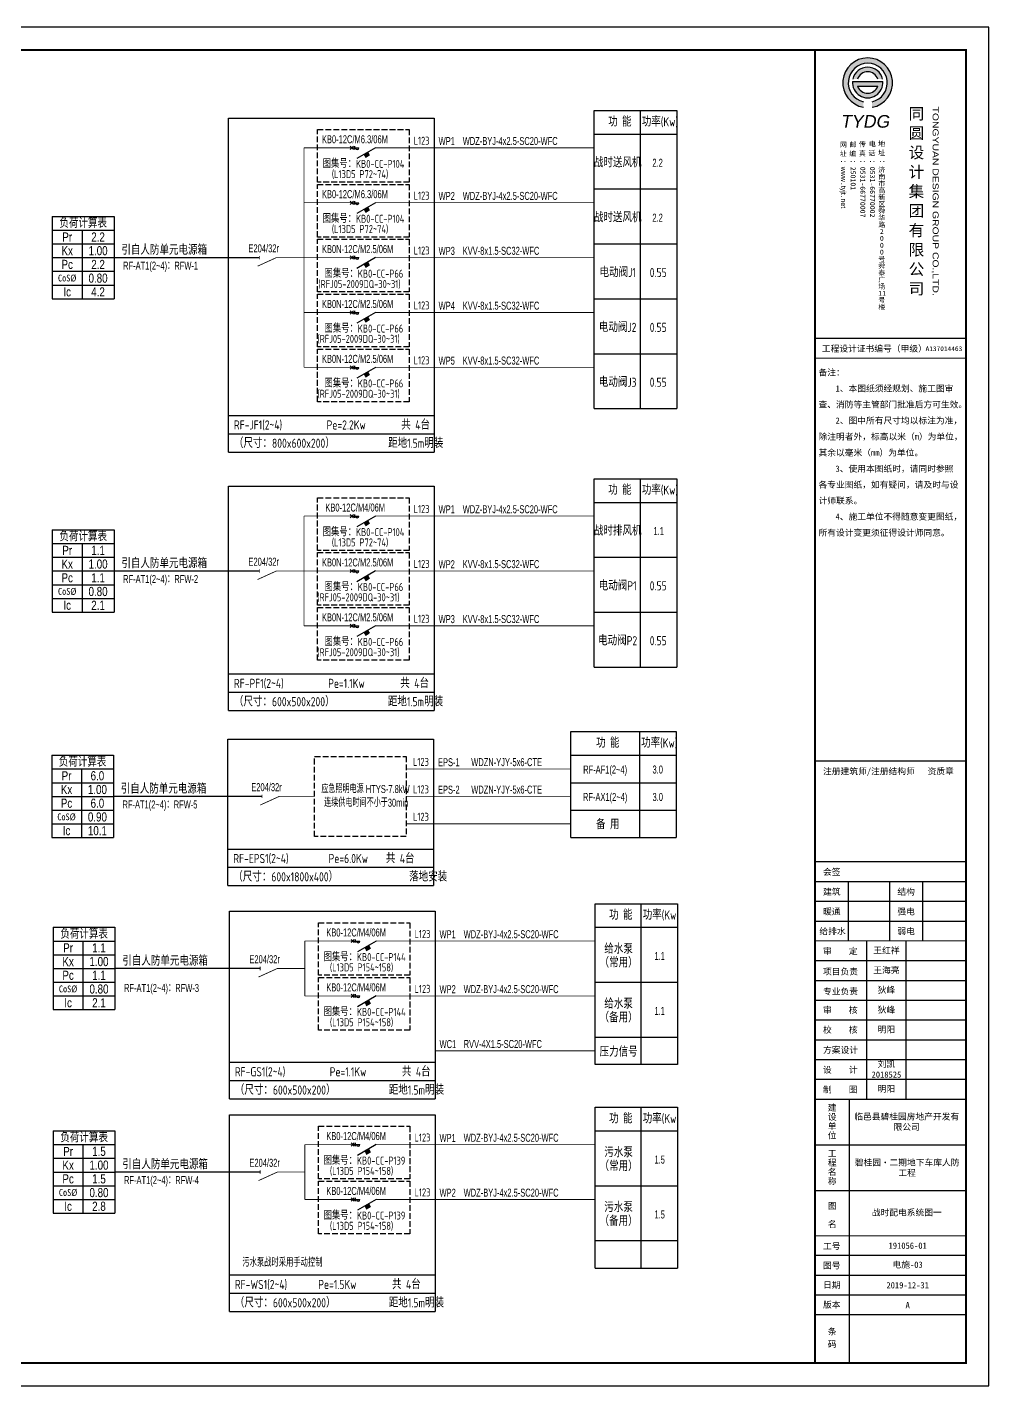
# Model space of a CAD drawing. Extents: x 1680526 to 2359975, y 920307 to 3738831.
# Drawn here: x 1920531 to 1962581, y 989707 to 1049107 of the extents above; entities that cross this region are included whole.
import ezdxf
from ezdxf.enums import TextEntityAlignment as Align

# ---------------------------------------------------------------- set-up
doc = ezdxf.new("R2010")
doc.units = 0
doc.header["$LTSCALE"] = 1000
doc.linetypes.add('CONTINOUS', pattern=[0])
doc.linetypes.add('DASH', pattern=[0.35, 0.25, -0.1])
for name, color, linetype in [('A', 3, 'Continuous'), ('BORDER', 7, 'Continuous'), ('ECA_TK', 7, 'Continuous'), ('ELEMENT', 3, 'Continuous'), ('SIG_TEXT', 53, 'Continuous'), ('tk', 7, 'Continuous'), ('WIRE-系统', 4, 'Continuous'), ('电气', 3, 'Continuous'), ('系统字体', 3, 'Continuous')]:
    doc.layers.add(name, color=color, linetype=linetype)
doc.styles.add('BZHZ', font='bzxw.shx', dxfattribs={"width": 0.8, "bigfont": 'bzhz.shx'})
doc.styles.add('CCDI_T0G_01', font='arial.ttf')
doc.styles.add('HZ', font='')
doc.styles.get("Standard").update_dxf_attribs({"font": 'GBENOR', "bigfont": 'GBCBIG'})
doc.styles.add('SUNTXT', font='', dxfattribs={"height": 273})
doc.styles.add('tyad', font='swissk.ttf', dxfattribs={"height": 2.5})
doc.styles.add('TYDG_02', font='TSSDENG', dxfattribs={"width": 0.8, "bigfont": 'TSSDCHN'})
doc.styles.add('宋体', font='bzxw.shx', dxfattribs={"width": 0.8, "bigfont": 'bzhz.shx'})
doc.styles.add('探索者', font='TSSDENG.shx', dxfattribs={"width": 0.8, "height": 350, "bigfont": 'TSSDCHN.shx'})
doc.styles.add('黑体', font='simhei.ttf', dxfattribs={"height": 10})
doc.styles.get('HZ').set_extended_font_data('SimSun')
doc.styles.get('SUNTXT').set_extended_font_data('SimSun')

# ---------------------------------------------------------------- blocks, each defined once
blk = doc.blocks.new('10B_A1E图框')
h = blk.add_hatch(color=256)
h.paths.add_polyline_path([(786.16, 558.97), (786.16, 561.39, -8.823966), (789.97, 561.39), (789.97, 558.98, 11.333343)])
h.paths.add_polyline_path([(781.52, 571.34), (783.6, 571.34, -0.711417), (792.46, 571.34), (794.54, 571.34, 0.79114)], flags=17)
h.paths.add_polyline_path([(781.36, 570.26, 1.071858), (794.7, 570.26)], flags=17)
h.paths.add_polyline_path([(792.44, 568.2, -0.701619), (783.62, 568.2)], flags=16)
for p, q in [((765, 184), (765, 584)), ((765, 184), (765, 584)), ((765, 184), (765, 584)), ((781.36, 570.26), (794.7, 570.26)), ((783.62, 568.2), (792.44, 568.2))]:
    blk.add_line(p, q)
at = {"const_width": 0.5}
blk.add_lwpolyline([(831, 457.96), (765, 457.96)], dxfattribs=at)
blk.add_lwpolyline([(831, 457.96), (765, 457.96)], dxfattribs=at)
for centre, radius, start, end in [((788.05, 569.69), 10.88, 280.13244, 259.96265), ((788.05, 569.69), 8.52, 282.99261, 257.13015), ((788.03, 569.8), 6.69, 13.30217, 166.69783), ((788.03, 569.8), 6.69, 176.02725, 3.97275), ((788.03, 569.8), 4.69, 19.14259, 160.85741), ((788.03, 569.8), 4.69, 199.89154, 340.10846)]:
    blk.add_arc(centre, radius, start, end)
at = {"layer": 'ECA_TK'}
for p, q in [((765, 220.51), (831, 220.51)), ((779.58, 194.56), (779.58, 220.51)), ((797.5, 220.51), (797.5, 194.56)), ((812.08, 194.56), (812.08, 220.51)), ((765, 211.86), (831, 211.86)), ((765, 203.21), (831, 203.21)), ((787.68, 125.36), (787.68, 194.56)), ((804.77, 194.56), (804.77, 125.36)), ((765, 185.91), (831, 185.91)), ((765, 177.26), (831, 177.26)), ((765, 168.61), (831, 168.61)), ((765, 159.96), (831, 159.96)), ((765, 151.31), (831, 151.31)), ((765, 142.66), (831, 142.66)), ((765, 134.01), (831, 134.01)), ((765, 125.36), (831, 125.36)), ((780.03, 10), (780.03, 125.36)), ((765, 105.36), (831, 105.36)), ((765, 85.36), (831, 85.36)), ((831, 56.92), (765, 56.92)), ((831, 48.27), (765, 48.27)), ((831, 39.62), (765, 39.62)), ((831, 30.97), (765, 30.97))]:
    blk.add_line(p, q, dxfattribs=at)
blk.add_lwpolyline([(0, 0), (841, 0), (841, 594), (0, 594)], close=True, dxfattribs=at)
at = {"layer": 'ECA_TK', "const_width": 0.8}
blk.add_lwpolyline([(831, 10), (831, 584), (18, 584), (18, 10)], close=True, dxfattribs=at)
at = {"layer": 'ECA_TK'}
for points, const_width in [([(765, 10), (765, 584)], 0.8), ([(765, 457.96), (831, 457.96)], 0.5), ([(765, 449.25), (831, 449.25)], 0.5), ([(765, 273.16), (831, 273.16)], 0.5), ([(765, 229.16), (831, 229.16)], 0.5), ([(765, 194.56), (831, 194.56)], 0.5), ([(831, 65.57), (765, 65.57)], 0.5)]:
    blk.add_lwpolyline(points, dxfattribs=dict(at, const_width=const_width))
for s, height, style, p in [('同', 5, '黑体', (805.94, 553.7)), ('圆', 5, '黑体', (805.94, 545.2)), ('网', 2.18, 'SUNTXT', (775.88, 541.55)), ('邮', 2.18, 'SUNTXT', (780.08, 541.58)), ('传', 2.18, 'SUNTXT', (784.17, 541.71)), ('电', 2.18, 'SUNTXT', (788.57, 541.81)), ('地', 2.18, 'SUNTXT', (792.61, 541.93)), ('设', 5, '黑体', (805.94, 536.7)), ('址', 2.18, 'SUNTXT', (775.74, 537.6)), ('编', 2.18, 'SUNTXT', (779.97, 537.57)), ('真', 2.18, 'SUNTXT', (784.17, 537.71)), ('话', 2.18, 'SUNTXT', (788.39, 537.86)), ('址', 2.18, 'SUNTXT', (792.62, 537.99)), ('济', 2.18, 'SUNTXT', (792.67, 530.58)), ('南', 2.18, 'SUNTXT', (792.67, 527.58)), ('计', 5, '黑体', (805.94, 528.2)), ('市', 2.18, 'SUNTXT', (792.67, 524.58)), ('高', 2.18, 'SUNTXT', (792.67, 521.58)), ('集', 5, '黑体', (805.94, 519.7)), ('新', 2.18, 'SUNTXT', (792.67, 518.58)), ('区', 2.18, 'SUNTXT', (792.67, 515.58)), ('舜', 2.18, 'SUNTXT', (792.67, 512.58)), ('华', 2.18, 'SUNTXT', (792.67, 509.58)), ('团', 5, '黑体', (805.94, 511.2)), ('路', 2.18, 'SUNTXT', (792.67, 506.58)), ('2', 2.18, 'SUNTXT', (793.36, 503.58)), ('有', 5, '黑体', (805.94, 502.7)), ('0', 2.18, 'SUNTXT', (793.36, 500.58)), ('0', 2.18, 'SUNTXT', (793.36, 497.58)), ('限', 5, '黑体', (805.94, 494.2)), ('号', 2.18, 'SUNTXT', (792.67, 491.58)), ('0', 2.18, 'SUNTXT', (793.36, 494.58)), ('泰', 2.18, 'SUNTXT', (792.67, 485.58)), ('舜', 2.18, 'SUNTXT', (792.67, 488.58)), ('公', 5, '黑体', (805.94, 485.7)), ('场', 2.18, 'SUNTXT', (792.67, 479.58)), ('广', 2.18, 'SUNTXT', (792.67, 482.58)), ('司', 5, '黑体', (805.94, 477.2)), ('号', 2.18, 'SUNTXT', (792.67, 473.58)), ('11', 2.18, 'SUNTXT', (792.67, 476.58)), ('楼', 2.18, 'SUNTXT', (792.69, 470.58))]:
    blk.add_text(s, height=height, dxfattribs=dict(style=style)).set_placement(p)
at = {"style": 'CCDI_T0G_01', "width": 1.25}
blk.add_text('TONGYUAN DESIGN GROUP CO.,LTD.', height=2.6, rotation=270, dxfattribs=at).set_placement((816.42, 559.28))
at = {"style": 'tyad', "oblique": 10}
blk.add_text('TYDG', height=5.5, dxfattribs=at).set_placement((776.12, 550.06))
at = {"char_height": 2.18, "width": 39.1789, "attachment_point": 1, "rotation": 270, "style": 'SUNTXT'}
for s, insert in [('：{\\fArial|b0|i0|c134|p32;www}.{\\fArial|b0|i0|c134|p32;tyjt}.{\\fArial|b0|i0|c134|p32;net\\fArial|b0|i0|c0|p32;}', (778.56, 536.02)), ('：250101', (782.78, 536.02)), ('：0531-66770007', (787, 536.02)), ('：0531-66770002', (791.22, 536.02)), ('：', (795.56, 536.02))]:
    blk.add_mtext(s, dxfattribs=dict(at, insert=insert))
at = {"layer": 'ECA_TK', "linetype": 'Continuous', "style": 'SUNTXT'}
for s, height, p in [('工程设计证书编号（甲级）', 2.7342, (767.97, 452.09)), ('A137014463', 2.051, (813.34, 452.39)), ('注册建筑师/注册结构师   资质章', 2.7342, (768.5, 267.3)), ('会签', 2.734, (768.5, 223.3)), ('建筑', 2.734, (768.5, 214.65)), ('结构', 2.734, (801, 214.65)), ('暖通', 2.734, (768.5, 206)), ('强电', 2.734, (801, 206)), ('给排水', 2.734, (766.9, 197.35)), ('弱电', 2.734, (801, 197.35)), ('审    定', 2.734, (768.5, 188.7)), ('项目负责', 2.734, (768.5, 179.74)), ('专业负责', 2.734, (768.5, 171.09)), ('审    核', 2.734, (768.5, 162.93)), ('校    核', 2.734, (768.5, 154.28)), ('方案设计', 2.734, (768.5, 145.45)), ('设    计', 2.734, (768.5, 136.8)), ('制    图', 2.734, (768.5, 128.15)), ('建', 2.73, (770.59, 120.26)), ('设', 2.73, (770.59, 116.2)), ('单', 2.73, (770.59, 112.14)), ('位', 2.73, (770.59, 108.08)), ('工', 2.73, (770.59, 100.26)), ('程', 2.73, (770.59, 96.2)), ('名', 2.73, (770.59, 92.14)), ('称', 2.73, (770.59, 88.08)), ('图', 2.73, (770.59, 77.33)), ('名', 2.73, (770.59, 69.33)), ('工号', 2.734, (768.5, 59.71)), ('图号', 2.734, (768.5, 51.23)), ('日期', 2.734, (768.5, 42.72)), ('版本', 2.734, (768.5, 34.07)), ('条', 2.73, (770.59, 22.4)), ('码', 2.73, (770.59, 16.85))]:
    blk.add_text(s, height=height, dxfattribs=at).set_placement(p)
at = {"layer": 'ECA_TK', "style": 'SUNTXT'}
for s, p in [('备注：', (766.54, 441.68)), ('    1、本图纸须经规划、施工图审', (766.54, 434.68)), ('查、消防等主管部门批准后方可生效。', (766.54, 427.66)), ('    2、图中所有尺寸均以标注为准，', (766.54, 420.65)), ('除注明者外，标高以米（m）为单位，', (766.54, 413.62)), ('其余以毫米（mm）为单位。', (766.54, 406.61)), ('    3、使用本图纸时，请同时参照', (766.54, 399.6)), ('各专业图纸，如有疑问，请及时与设', (766.54, 392.61)), ('计师联系。', (766.54, 385.63)), ('    4、施工单位不得随意变更图纸，', (766.54, 378.63)), ('所有设计变更须征得设计师同意。', (766.54, 371.62))]:
    blk.add_text(s, height=2.73, dxfattribs=at).set_placement(p)
blk = doc.blocks.new('*T52')
at = {"layer": '电气', "color": 0, "linetype": 'ByBlock', "lineweight": -2}
for p, q in [((0, 0), (2700, 0)), ((0, 0), (0, -3600)), ((2700, 0), (2700, -3600)), ((0, -600), (2700, -600)), ((1300, -600), (1300, -3600)), ((0, -1200), (2700, -1200)), ((0, -1800), (2700, -1800)), ((0, -2400), (2700, -2400)), ((0, -3000), (2700, -3000)), ((0, -3600), (2700, -3600))]:
    blk.add_line(p, q, dxfattribs=at)
at = {"layer": '电气', "color": 0, "attachment_point": 5}
for s, insert, char_height, width, style in [('{\\Fbzxw,bzhz|c134;\\W0.8;负荷计算表}', (1350, -300), 400, 2688, 'BZHZ'), ('{\\Fbzxw,bzhz|c134;Pr}', (650, -900), 400, 1288, 'BZHZ'), ('2.2', (2000, -900), 400, 1388, 'BZHZ'), ('Kx', (650, -1500), 400, 1288, 'BZHZ'), ('1.00', (2000, -1500), 400, 1388, 'BZHZ'), ('Pc', (650, -2100), 400, 1288, 'BZHZ'), ('2.2', (2000, -2100), 400, 1388, 'BZHZ'), ('{\\W0.8;CoS%%C}', (650, -2700), 300, 1288, 'HZ'), ('0.80', (2000, -2700), 400, 1388, 'BZHZ'), ('{\\Fbzxw,bzhz|c134;Ic}', (650, -3300), 400, 1288, 'BZHZ'), ('4.2', (2000, -3300), 400, 1388, 'BZHZ')]:
    blk.add_mtext(s, dxfattribs=dict(at, insert=insert, char_height=char_height, width=width, style=style))
blk = doc.blocks.new('3636')
at = {"layer": 'A'}
for p, q in [((-391261, 1267709), (-391119, 1267851)), ((-391119, 1267709), (-391261, 1267851)), ((-391190, 1267780), (-390876, 1267780)), ((-391075, 1267851), (-391075, 1267709)), ((-390156, 1267780), (-390972, 1267309)), ((-390422, 1267454), (-390595, 1267354)), ((-390497, 1267584), (-390422, 1267454))]:
    blk.add_line(p, q, dxfattribs=at)
at = {"layer": 'A', "const_width": 28.8}
for points in [[(-391430, 1267780), (-390876, 1267780)], [(-390156, 1267780), (-389916, 1267780)]]:
    blk.add_lwpolyline(points, dxfattribs=at)
at = {"layer": 'A'}
blk.add_arc((-390951, 1267780), 75, 180, 0, dxfattribs=at)
blk.add_solid([(-390422, 1267454), (-390595, 1267354), (-390497, 1267584), (-390670, 1267483)], dxfattribs=at)
blk = doc.blocks.new('*T53')
at = {"layer": '电气', "color": 0, "linetype": 'ByBlock', "lineweight": -2}
for p, q in [((0, 0), (2700, 0)), ((0, 0), (0, -3600)), ((2700, 0), (2700, -3600)), ((0, -600), (2700, -600)), ((1300, -600), (1300, -3600)), ((0, -1200), (2700, -1200)), ((0, -1800), (2700, -1800)), ((0, -2400), (2700, -2400)), ((0, -3000), (2700, -3000)), ((0, -3600), (2700, -3600))]:
    blk.add_line(p, q, dxfattribs=at)
at = {"layer": '电气', "color": 0, "attachment_point": 5}
for s, insert, char_height, width, style in [('{\\Fbzxw,bzhz|c134;\\W0.8;负荷计算表}', (1350, -300), 400, 2688, 'BZHZ'), ('{\\Fbzxw,bzhz|c134;Pr}', (650, -900), 400, 1288, 'BZHZ'), ('1.1', (2000, -900), 400, 1388, 'BZHZ'), ('Kx', (650, -1500), 400, 1288, 'BZHZ'), ('1.00', (2000, -1500), 400, 1388, 'BZHZ'), ('Pc', (650, -2100), 400, 1288, 'BZHZ'), ('1.1', (2000, -2100), 400, 1388, 'BZHZ'), ('{\\W0.8;CoS%%C}', (650, -2700), 300, 1288, 'HZ'), ('0.80', (2000, -2700), 400, 1388, 'BZHZ'), ('{\\Fbzxw,bzhz|c134;Ic}', (650, -3300), 400, 1288, 'BZHZ'), ('2.1', (2000, -3300), 400, 1388, 'BZHZ')]:
    blk.add_mtext(s, dxfattribs=dict(at, insert=insert, char_height=char_height, width=width, style=style))
blk = doc.blocks.new('*T54')
at = {"layer": '电气', "color": 0, "linetype": 'ByBlock', "lineweight": -2}
for p, q in [((0, 0), (2700, 0)), ((0, 0), (0, -3600)), ((2700, 0), (2700, -3600)), ((0, -600), (2700, -600)), ((1300, -600), (1300, -3600)), ((0, -1200), (2700, -1200)), ((0, -1800), (2700, -1800)), ((0, -2400), (2700, -2400)), ((0, -3000), (2700, -3000)), ((0, -3600), (2700, -3600))]:
    blk.add_line(p, q, dxfattribs=at)
at = {"layer": '电气', "color": 0, "attachment_point": 5}
for s, insert, char_height, width, style in [('{\\Fbzxw,bzhz|c134;\\W0.8;负荷计算表}', (1350, -300), 400, 2688, 'BZHZ'), ('{\\Fbzxw,bzhz|c134;Pr}', (650, -900), 400, 1288, 'BZHZ'), ('1.1', (2000, -900), 400, 1388, 'BZHZ'), ('Kx', (650, -1500), 400, 1288, 'BZHZ'), ('1.00', (2000, -1500), 400, 1388, 'BZHZ'), ('Pc', (650, -2100), 400, 1288, 'BZHZ'), ('1.1', (2000, -2100), 400, 1388, 'BZHZ'), ('{\\W0.8;CoS%%C}', (650, -2700), 300, 1288, 'HZ'), ('0.80', (2000, -2700), 400, 1388, 'BZHZ'), ('{\\Fbzxw,bzhz|c134;Ic}', (650, -3300), 400, 1288, 'BZHZ'), ('2.1', (2000, -3300), 400, 1388, 'BZHZ')]:
    blk.add_mtext(s, dxfattribs=dict(at, insert=insert, char_height=char_height, width=width, style=style))
blk = doc.blocks.new('*T55')
at = {"layer": '电气', "color": 0, "linetype": 'ByBlock', "lineweight": -2}
for p, q in [((0, 0), (2700, 0)), ((0, 0), (0, -3600)), ((2700, 0), (2700, -3600)), ((0, -600), (2700, -600)), ((1300, -600), (1300, -3600)), ((0, -1200), (2700, -1200)), ((0, -1800), (2700, -1800)), ((0, -2400), (2700, -2400)), ((0, -3000), (2700, -3000)), ((0, -3600), (2700, -3600))]:
    blk.add_line(p, q, dxfattribs=at)
at = {"layer": '电气', "color": 0, "attachment_point": 5}
for s, insert, char_height, width, style in [('{\\Fbzxw,bzhz|c134;\\W0.8;负荷计算表}', (1350, -300), 400, 2688, 'BZHZ'), ('{\\Fbzxw,bzhz|c134;Pr}', (650, -900), 400, 1288, 'BZHZ'), ('1.5', (2000, -900), 400, 1388, 'BZHZ'), ('Kx', (650, -1500), 400, 1288, 'BZHZ'), ('1.00', (2000, -1500), 400, 1388, 'BZHZ'), ('Pc', (650, -2100), 400, 1288, 'BZHZ'), ('1.5', (2000, -2100), 400, 1388, 'BZHZ'), ('{\\W0.8;CoS%%C}', (650, -2700), 300, 1288, 'HZ'), ('0.80', (2000, -2700), 400, 1388, 'BZHZ'), ('{\\Fbzxw,bzhz|c134;Ic}', (650, -3300), 400, 1288, 'BZHZ'), ('2.8', (2000, -3300), 400, 1388, 'BZHZ')]:
    blk.add_mtext(s, dxfattribs=dict(at, insert=insert, char_height=char_height, width=width, style=style))
blk = doc.blocks.new('$element$00000578')
at = {"color": 3, "const_width": 0.0233}
for points in [[(0, 0), (0, -0.25)], [(0, -1), (0, -0.75), (-0.25, -0.2)], [(-0.05, -0.25), (0.05, -0.25)]]:
    blk.add_lwpolyline(points, dxfattribs=at)
at = {"color": 3, "flags": 9}
blk.add_attdef('S', (0, 0), '', height=0.00000667, dxfattribs=at)
blk = doc.blocks.new('*T72')
at = {"layer": '电气', "color": 0, "linetype": 'ByBlock', "lineweight": -2}
for p, q in [((0, 0), (2700, 0)), ((0, 0), (0, -3600)), ((2700, 0), (2700, -3600)), ((0, -600), (2700, -600)), ((1300, -600), (1300, -3600)), ((0, -1200), (2700, -1200)), ((0, -1800), (2700, -1800)), ((0, -2400), (2700, -2400)), ((0, -3000), (2700, -3000)), ((0, -3600), (2700, -3600))]:
    blk.add_line(p, q, dxfattribs=at)
at = {"layer": '电气', "color": 0, "attachment_point": 5}
for s, insert, char_height, width, style in [('{\\Fbzxw,bzhz|c134;\\W0.8;负荷计算表}', (1350, -300), 400, 2688, 'BZHZ'), ('{\\Fbzxw,bzhz|c134;Pr}', (650, -900), 400, 1288, 'BZHZ'), ('6.0', (2000, -900), 400, 1388, 'BZHZ'), ('Kx', (650, -1500), 400, 1288, 'BZHZ'), ('1.00', (2000, -1500), 400, 1388, 'BZHZ'), ('Pc', (650, -2100), 400, 1288, 'BZHZ'), ('6.0', (2000, -2100), 400, 1388, 'BZHZ'), ('{\\W0.8;CoS%%C}', (650, -2700), 300, 1288, 'HZ'), ('0.90', (2000, -2700), 400, 1388, 'BZHZ'), ('{\\Fbzxw,bzhz|c134;Ic}', (650, -3300), 400, 1288, 'BZHZ'), ('10.1', (2000, -3300), 400, 1388, 'BZHZ')]:
    blk.add_mtext(s, dxfattribs=dict(at, insert=insert, char_height=char_height, width=width, style=style))

msp = doc.modelspace()

# ---------------------------------------------------------------- linework, layer by layer
at = {"layer": 'WIRE-系统', "linetype": 'DASH'}
for points in [[(1933230.1, 1044632.6), (1937230, 1044632.6), (1937230, 1042332.8), (1933230.1, 1042332.8)], [(1933230.1, 1042232.6), (1937230, 1042232.6), (1937230, 1039932.8), (1933230.1, 1039932.8)], [(1933230.1, 1039832.6), (1937230, 1039832.6), (1937230, 1037532.8), (1933230.1, 1037532.8)], [(1933230.1, 1037432.6), (1937230, 1037432.6), (1937230, 1035132.8), (1933230.1, 1035132.8)], [(1933230.1, 1035032.6), (1937230, 1035032.6), (1937230, 1032732.8), (1933230.1, 1032732.8)], [(1933230.1, 1028532.7), (1937230, 1028532.7), (1937230, 1026232.9), (1933230.1, 1026232.9)], [(1933230.1, 1026132.7), (1937230, 1026132.7), (1937230, 1023832.9), (1933230.1, 1023832.9)], [(1933230.1, 1023732.7), (1937230, 1023732.7), (1937230, 1021432.9), (1933230.1, 1021432.9)], [(1933101.7, 1017226.1), (1937101.6, 1017226.1), (1937101.6, 1013726.4), (1933101.7, 1013726.4)], [(1933270.3, 1009953.5), (1937270.3, 1009953.5), (1937270.3, 1007653.8), (1933270.3, 1007653.8)], [(1933270.3, 1007553.5), (1937270.3, 1007553.5), (1937270.3, 1005253.8), (1933270.3, 1005253.8)], [(1933270.3, 1001053.7), (1937270.3, 1001053.7), (1937270.3, 998753.9), (1933270.3, 998753.9)], [(1933270.3, 998653.7), (1937270.3, 998653.7), (1937270.3, 996353.9), (1933270.3, 996353.9)]]:
    msp.add_lwpolyline(points, close=True, dxfattribs=at)
at = {"layer": 'WIRE-系统', "linetype": 'CONTINOUS'}
for points, const_width in [([(1935037.8, 1043832.7), (1932630.1, 1043832.7)], 33.2), ([(1932630.1, 1034232.7), (1932630.1, 1043832.7)], 33.2), ([(1935757.8, 1043832.7), (1945330.2, 1043832.7)], 33.2), ([(1935037.8, 1041432.7), (1932630.1, 1041432.7)], 33.2), ([(1935757.8, 1041432.7), (1945330.2, 1041432.7)], 33.2), ([(1924330.5, 1039032.7), (1930680.1, 1039032.7)], 60), ([(1932630.1, 1039032.7), (1931430.1, 1039032.7)], 33.2), ([(1935037.8, 1039032.7), (1932630.1, 1039032.7)], 33.2), ([(1935757.8, 1039032.7), (1945330.2, 1039032.7)], 33.2), ([(1935037.8, 1036632.7), (1932630.1, 1036632.7)], 33.2), ([(1935757.8, 1036632.7), (1945330.2, 1036632.7)], 33.2), ([(1935037.8, 1034232.7), (1932630.1, 1034232.7)], 33.2), ([(1935757.8, 1034232.7), (1945330.2, 1034232.7)], 33.2), ([(1935037.8, 1027732.8), (1932630.1, 1027732.8)], 33.2), ([(1932630.1, 1022932.8), (1932630.1, 1027732.8)], 33.2), ([(1935757.8, 1027732.8), (1945330.2, 1027732.8)], 33.2), ([(1924330.5, 1025332.8), (1930680.1, 1025332.8)], 60), ([(1932630.1, 1025332.8), (1931430.1, 1025332.8)], 33.2), ([(1935037.8, 1025332.8), (1932630.1, 1025332.8)], 33.2), ([(1935757.8, 1025332.8), (1945330.2, 1025332.8)], 33.2), ([(1935037.8, 1022932.8), (1932630.1, 1022932.8)], 33.2), ([(1935757.8, 1022932.8), (1945330.2, 1022932.8)], 33.2), ([(1937101.6, 1016676.2), (1944301.8, 1016676.2)], 33.2), ([(1924302.1, 1015476.2), (1930801.7, 1015476.2)], 60), ([(1933101.7, 1015476.2), (1931551.7, 1015476.2)], 33.2), ([(1937101.6, 1015476.2), (1944301.8, 1015476.2)], 33.2), ([(1937101.6, 1014276.2), (1944301.8, 1014276.2)], 33.2), ([(1935078.1, 1009153.6), (1932670.3, 1009153.6)], 33.2), ([(1932670.3, 1006753.6), (1932670.3, 1009153.6)], 33.2), ([(1935798.1, 1009153.6), (1945370.5, 1009153.6)], 33.2), ([(1924370.8, 1007953.6), (1930720.3, 1007953.6)], 60), ([(1932670.3, 1007953.6), (1931470.3, 1007953.6)], 33.2), ([(1935078.1, 1006753.6), (1932670.3, 1006753.6)], 33.2), ([(1935798.1, 1006753.6), (1945370.5, 1006753.6)], 33.2), ([(1938370.3, 1004353.6), (1945370.5, 1004353.6)], 33.2), ([(1935078.1, 1000253.8), (1932670.3, 1000253.8)], 33.2), ([(1932670.3, 997853.8), (1932670.3, 1000253.8)], 33.2), ([(1935798.1, 1000253.8), (1945370.5, 1000253.8)], 33.2), ([(1924370.8, 999053.7), (1930720.3, 999053.8)], 60), ([(1932670.3, 999053.8), (1931470.3, 999053.8)], 33.2), ([(1935078.1, 997853.8), (1932670.3, 997853.8)], 33.2), ([(1935798.1, 997853.8), (1945370.5, 997853.8)], 33.2)]:
    msp.add_lwpolyline(points, dxfattribs=dict(at, const_width=const_width))
at = {"layer": '电气', "color": 241}
for p, q in [((1947330.6, 1045463.8), (1947330.5, 1032432.7)), ((1929330.5, 1030532.8), (1929330.5, 1045132.7)), ((1929330.5, 1045132.7), (1938330, 1045132.7)), ((1938330, 1045132.7), (1938330, 1030532.8)), ((1945330.2, 1044432.7), (1948930.8, 1044432.7)), ((1945330.2, 1042032.7), (1948931.1, 1042032.7)), ((1945330.2, 1039632.7), (1948931.1, 1039632.7)), ((1945330.2, 1037232.7), (1948931.1, 1037232.7)), ((1945330.2, 1034832.7), (1948931.1, 1034832.7)), ((1945330.2, 1032432.7), (1948931.1, 1032432.7)), ((1929330.5, 1032132.4), (1938330, 1032132.4)), ((1929330.5, 1031332.6), (1938330, 1031332.6)), ((1929330.5, 1030532.8), (1938330, 1030532.8)), ((1929330.5, 1019232.9), (1929330.5, 1029032.8)), ((1929330.5, 1029032.8), (1938330, 1029032.8)), ((1938330, 1029032.8), (1938330, 1019232.9)), ((1947330.6, 1029363.9), (1947330.6, 1021132.8)), ((1945330.2, 1028332.8), (1948930.8, 1028332.8)), ((1945330.2, 1025932.8), (1948931.1, 1025932.8)), ((1945330.2, 1023532.8), (1948931.1, 1023532.8)), ((1945330.2, 1021132.8), (1948931.1, 1021132.8)), ((1929330.5, 1020832.5), (1938330, 1020832.5)), ((1929330.5, 1020032.7), (1938330, 1020032.7)), ((1929330.5, 1019232.9), (1938330, 1019232.9)), ((1947302.3, 1018307.3), (1947302.2, 1013676.2)), ((1929302.1, 1011576.3), (1929302.1, 1017976.2)), ((1929302.1, 1017976.2), (1938301.6, 1017976.2)), ((1938301.6, 1017976.2), (1938301.6, 1011576.3)), ((1944301.8, 1017276.2), (1948902.5, 1017276.2)), ((1944301.8, 1016076.2), (1948902.8, 1016076.2)), ((1944301.8, 1014876.2), (1948902.8, 1014876.2)), ((1944301.8, 1013676.2), (1948902.8, 1013676.2)), ((1929302.1, 1013176), (1938301.6, 1013176)), ((1929302.1, 1012376.2), (1938301.6, 1012376.2)), ((1929302.1, 1011576.3), (1938301.6, 1011576.3)), ((1929370.7, 1002253.9), (1929370.7, 1010453.6)), ((1929370.7, 1010453.6), (1938370.3, 1010453.6)), ((1938370.3, 1010453.6), (1938370.3, 1002253.9)), ((1947370.9, 1010784.7), (1947370.8, 1003753.6)), ((1945370.5, 1009753.6), (1948971.1, 1009753.6)), ((1945370.5, 1007353.6), (1948971.4, 1007353.6)), ((1945370.5, 1004953.6), (1948971.4, 1004953.6)), ((1929370.7, 1003853.6), (1938370.3, 1003853.6)), ((1929370.7, 1003053.7), (1938370.3, 1003053.7)), ((1929370.7, 1002253.9), (1938370.3, 1002253.9)), ((1929370.7, 992953.9), (1929370.7, 1001553.7)), ((1929370.7, 1001553.7), (1938370.3, 1001553.7)), ((1938370.3, 1001553.7), (1938370.3, 992953.9)), ((1947370.9, 1001884.8), (1947370.8, 994853.8)), ((1945370.5, 1000853.8), (1948971.1, 1000853.8)), ((1945370.5, 998453.8), (1948971.4, 998453.8)), ((1945370.5, 996053.8), (1948971.4, 996053.8)), ((1929370.7, 994553.5), (1938370.3, 994553.5)), ((1945370.5, 994853.8), (1948971.4, 994853.8)), ((1929370.7, 993753.7), (1938370.3, 993753.7)), ((1929370.7, 992953.9), (1938370.3, 992953.9))]:
    msp.add_line(p, q, dxfattribs=at)
for points in [[(1945330.2, 1032432.7), (1945330.2, 1045463.8), (1948930.8, 1045463.8), (1948930.8, 1032432.7)], [(1945330.2, 1021132.8), (1945330.2, 1029363.9), (1948930.8, 1029363.9), (1948930.8, 1021132.8)], [(1944301.8, 1013676.2), (1944301.8, 1018307.3), (1948902.5, 1018307.3), (1948902.5, 1013676.2)], [(1945370.5, 1003753.6), (1945370.5, 1010784.7), (1948971.1, 1010784.7), (1948971.1, 1003753.6), (1945370.5, 1003753.6)], [(1945370.5, 994853.8), (1945370.5, 1001884.8), (1948971.1, 1001884.8), (1948971.1, 994853.8)]]:
    msp.add_lwpolyline(points, dxfattribs=at)

# ---------------------------------------------------------------- block references
for name, p in [('*T52', (1921630.5, 1040832.7)), ('*T54', (1921630.5, 1027132.8)), ('*T72', (1921602.1, 1017276.2)), ('*T53', (1921670.8, 1009753.6)), ('*T55', (1921670.8, 1000853.7))]:
    msp.add_blockref(name, p)
at = {"layer": 'BORDER', "linetype": 'Continuous'}
for p in [(2325913.5, -223947.5), (2325913.5, -226347.5), (2325913.5, -228747.5), (2325913.5, -231147.5), (2325913.5, -233547.5), (2325913.5, -240047.4), (2325913.5, -242447.4), (2325913.5, -244847.4), (2325953.7, -258626.5), (2325953.7, -261026.5), (2325953.7, -267526.4), (2325953.7, -269926.4)]:
    msp.add_blockref('3636', p, dxfattribs=at)
at = {"layer": 'ELEMENT', "color": 3, "xscale": 1500.000000000019, "yscale": 1500.000000000019, "zscale": 1500.000000000019, "rotation": 89.9999907813257}
for p in [(1930305.1, 1039032.7), (1930305.1, 1025332.8), (1930426.7, 1015476.2), (1930345.3, 1007953.6), (1930345.3, 999053.8)]:
    msp.add_blockref('$element$00000578', p, dxfattribs=at)
at = {"layer": 'tk', "xscale": 100, "yscale": 100, "zscale": 100}
msp.add_blockref('10B_A1E图框', (1878480.5, 989707), dxfattribs=at)

# ---------------------------------------------------------------- texts
at = {"layer": 'SIG_TEXT'}
for s, height, style, width, p in [('功 能', 400, 'TYDG_02', 0.8, (1945932.6, 1044768.4)), ('功率(Kw)', 400, 'TYDG_02', 0.8, (1947404.5, 1044768.4)), ('KB0-12C/M6.3/06M', 350, '宋体', 0.68, (1933419.1, 1044031.1)), ('WP1', 350, '宋体', 0.7, (1938521.8, 1043952.6)), ('WDZ-BYJ-4x2.5-SC20-WFC', 350, '宋体', 0.7, (1939576.9, 1043955.8)), ('2.2', 350, '宋体', 0.7, (1947868.9, 1043002.2)), ('KB0-12C/M6.3/06M', 350, '宋体', 0.68, (1933419.1, 1041631.1)), ('WP2', 350, '宋体', 0.7, (1938521.8, 1041552.6)), ('WDZ-BYJ-4x2.5-SC20-WFC', 350, '宋体', 0.7, (1939576.9, 1041555.8)), ('2.2', 350, '宋体', 0.7, (1947868.9, 1040602.2)), ('引自人防单元电源箱', 400, 'TYDG_02', 0.8, (1924650.5, 1039159.6)), ('E204/32r', 350, '宋体', 0.68, (1930207.3, 1039261.7)), ('KB0N-12C/M2.5/06M', 350, '宋体', 0.68, (1933419.1, 1039231.1)), ('WP3', 350, '宋体', 0.7, (1938521.8, 1039152.6)), ('KVV-8x1.5-SC32-WFC', 350, '宋体', 0.7, (1939576.9, 1039155.8)), ('RF-AT1(2~4)：RFW-1', 350, '宋体', 0.7, (1924727.7, 1038505.8)), ('KB0N-12C/M2.5/06M', 350, '宋体', 0.68, (1933419.1, 1036831.1)), ('WP4', 350, '宋体', 0.7, (1938521.8, 1036752.6)), ('KVV-8x1.5-SC32-WFC', 350, '宋体', 0.7, (1939576.9, 1036755.8)), ('KB0N-12C/M2.5/06M', 350, '宋体', 0.68, (1933419.1, 1034431.1)), ('WP5', 350, '宋体', 0.7, (1938521.8, 1034352.6)), ('KVV-8x1.5-SC32-WFC', 350, '宋体', 0.7, (1939576.9, 1034355.8)), ('RF-JF1(2~4)          Pe=2.2Kw        共 4台 ', 400, 'TYDG_02', 0.8, (1929571.4, 1031517.1)), ('（尺寸：800x600x200）            距地1.5m明装 ', 400, 'TYDG_02', 0.8, (1929571.4, 1030717.3)), ('功 能', 400, 'TYDG_02', 0.8, (1945932.6, 1028668.5)), ('功率(Kw)', 400, 'TYDG_02', 0.8, (1947404.5, 1028668.5)), ('KB0-12C/M4/06M', 350, '宋体', 0.68, (1933569.1, 1027931.3)), ('WP1', 350, '宋体', 0.7, (1938521.8, 1027852.8)), ('WDZ-BYJ-4x2.5-SC20-WFC', 350, '宋体', 0.7, (1939576.9, 1027855.9)), ('1.1', 350, '宋体', 0.7, (1947918.9, 1026902.3)), ('引自人防单元电源箱', 400, 'TYDG_02', 0.8, (1924650.5, 1025459.7)), ('E204/32r', 350, '宋体', 0.68, (1930207.3, 1025561.8)), ('KB0N-12C/M2.5/06M', 350, '宋体', 0.68, (1933419.1, 1025531.3)), ('WP2', 350, '宋体', 0.7, (1938521.8, 1025452.8)), ('KVV-8x1.5-SC32-WFC', 350, '宋体', 0.7, (1939576.9, 1025455.9)), ('RF-AT1(2~4)：RFW-2', 350, '宋体', 0.7, (1924727.7, 1024805.9)), ('KB0N-12C/M2.5/06M', 350, '宋体', 0.68, (1933419.1, 1023131.3)), ('WP3', 350, '宋体', 0.7, (1938521.8, 1023052.8)), ('KVV-8x1.5-SC32-WFC', 350, '宋体', 0.7, (1939576.9, 1023055.9)), ('RF-PF1(2~4)          Pe=1.1Kw        共 4台 ', 400, 'TYDG_02', 0.8, (1929571.4, 1020217.3)), ('（尺寸：600x500x200）            距地1.5m明装 ', 400, 'TYDG_02', 0.8, (1929571.4, 1019417.4)), ('功 能', 400, 'TYDG_02', 0.8, (1945404.2, 1017611.9)), ('功率(Kw)', 400, 'TYDG_02', 0.8, (1947376.1, 1017611.9)), ('EPS-1', 350, '宋体', 0.7, (1938493.4, 1016796.2)), ('WDZN-YJY-5x6-CTE', 350, '宋体', 0.7, (1939948.5, 1016799.3)), ('引自人防单元电源箱', 400, 'TYDG_02', 0.8, (1924622.1, 1015603.2)), ('E204/32r', 350, '宋体', 0.68, (1930328.9, 1015705.2)), ('应急照明电源 HTYS-7.8kW', 350, '宋体', 0.68, (1933390.7, 1015624.7)), ('EPS-2', 350, '宋体', 0.7, (1938493.4, 1015596.2)), ('WDZN-YJY-5x6-CTE', 350, '宋体', 0.7, (1939948.5, 1015599.3)), ('RF-AT1(2~4)：RFW-5', 350, '宋体', 0.7, (1924699.4, 1014949.3)), ('连续供电时间不小于30min', 350, '宋体', 0.68, (1933515.7, 1015024.7)), ('备 用', 400, 'TYDG_02', 0.8, (1945405.7, 1014048.6)), ('RF-EPS1(2~4)         Pe=6.0Kw    共 4台 ', 400, 'TYDG_02', 0.8, (1929543.1, 1012560.7)), ('（尺寸：600x1800x400）                落地安装 ', 400, 'TYDG_02', 0.8, (1929543.1, 1011760.9)), ('功 能', 400, 'TYDG_02', 0.8, (1945972.8, 1010089.3)), ('功率(Kw)', 400, 'TYDG_02', 0.8, (1947444.8, 1010089.3)), ('KB0-12C/M4/06M', 350, '宋体', 0.68, (1933609.3, 1009352.1)), ('WP1', 350, '宋体', 0.7, (1938562, 1009273.6)), ('WDZ-BYJ-4x2.5-SC20-WFC', 350, '宋体', 0.7, (1939617.2, 1009276.7)), ('1.1', 350, '宋体', 0.7, (1947959.2, 1008323.1)), ('引自人防单元电源箱', 400, 'TYDG_02', 0.8, (1924690.8, 1008080.6)), ('E204/32r', 350, '宋体', 0.68, (1930247.5, 1008182.6)), ('RF-AT1(2~4)：RFW-3', 350, '宋体', 0.7, (1924768, 1006926.7)), ('KB0-12C/M4/06M', 350, '宋体', 0.68, (1933609.3, 1006952.1)), ('WP2', 350, '宋体', 0.7, (1938562, 1006873.6)), ('WDZ-BYJ-4x2.5-SC20-WFC', 350, '宋体', 0.7, (1939617.2, 1006876.7)), ('1.1', 350, '宋体', 0.7, (1947959.2, 1005923.1)), ('WC1', 350, '宋体', 0.7, (1938562, 1004473.6)), ('RVV-4X1.5-SC20-WFC', 350, '宋体', 0.7, (1939617.2, 1004476.7)), ('RF-GS1(2~4)          Pe=1.1Kw        共 4台 ', 400, 'TYDG_02', 0.8, (1929611.7, 1003238.3)), ('（尺寸：600x500x200）            距地1.5m明装 ', 400, 'TYDG_02', 0.8, (1929611.7, 1002438.5)), ('功 能', 400, 'TYDG_02', 0.8, (1945972.8, 1001189.4)), ('功率(Kw)', 400, 'TYDG_02', 0.8, (1947444.8, 1001189.4)), ('KB0-12C/M4/06M', 350, '宋体', 0.68, (1933609.3, 1000452.2)), ('WP1', 350, '宋体', 0.7, (1938562, 1000373.7)), ('WDZ-BYJ-4x2.5-SC20-WFC', 350, '宋体', 0.7, (1939617.2, 1000376.9)), ('1.5', 350, '宋体', 0.7, (1947959.2, 999423.2)), ('引自人防单元电源箱', 400, 'TYDG_02', 0.8, (1924690.8, 999180.7)), ('E204/32r', 350, '宋体', 0.68, (1930247.5, 999282.8)), ('RF-AT1(2~4)：RFW-4', 350, '宋体', 0.7, (1924768, 998526.8)), ('KB0-12C/M4/06M', 350, '宋体', 0.68, (1933609.3, 998052.2)), ('WP2', 350, '宋体', 0.7, (1938562, 997973.7)), ('WDZ-BYJ-4x2.5-SC20-WFC', 350, '宋体', 0.7, (1939617.2, 997976.9)), ('1.5', 350, '宋体', 0.7, (1947959.2, 997023.2)), ('污水泵战时采用手动控制', 350, '宋体', 0.7, (1929939.4, 994919.2)), ('RF-WS1(2~4)       Pe=1.5Kw        共 4台 ', 400, 'TYDG_02', 0.8, (1929611.7, 993938.2)), ('（尺寸：600x500x200）            距地1.5m明装 ', 400, 'TYDG_02', 0.8, (1929611.7, 993138.4))]:
    msp.add_text(s, height=height, dxfattribs=dict(at, style=style, width=width)).set_placement(p)
for s, height, style, width, p in [('战时送风机', 400, 'TYDG_02', 0.8, (1946350.9, 1042983.5)), ('战时送风机', 400, 'TYDG_02', 0.8, (1946350.9, 1040583.5)), ('电动阀J1', 400, 'TYDG_02', 0.8, (1946350.9, 1038183.5)), ('0.55', 400, 'TYDG_02', 0.8, (1948122.2, 1038183.5)), ('电动阀J2', 400, 'TYDG_02', 0.8, (1946350.9, 1035783.5)), ('0.55', 400, 'TYDG_02', 0.8, (1948122.2, 1035783.5)), ('电动阀J3', 400, 'TYDG_02', 0.8, (1946350.9, 1033383.5)), ('0.55', 400, 'TYDG_02', 0.8, (1948122.1, 1033383.5)), ('战时排风机', 400, 'TYDG_02', 0.8, (1946350.9, 1026883.6)), ('电动阀P1', 400, 'TYDG_02', 0.8, (1946350.9, 1024483.6)), ('0.55', 400, 'TYDG_02', 0.8, (1948122.2, 1024483.6)), ('电动阀P2', 400, 'TYDG_02', 0.8, (1946350.9, 1022083.6)), ('0.55', 400, 'TYDG_02', 0.8, (1948122.2, 1022083.6)), ('RF-AF1(2~4)', 350, '宋体', 0.7, (1945803.6, 1016477)), ('3.0', 350, '宋体', 0.7, (1948102.7, 1016476.9)), ('RF-AX1(2~4)', 350, '宋体', 0.7, (1945803.6, 1015277)), ('3.0', 350, '宋体', 0.7, (1948102.7, 1015276.9)), ('给水泵', 400, 'TYDG_02', 0.8, (1946391.2, 1008604.5)), ('（常用）', 400, 'TYDG_02', 0.8, (1946391.2, 1008004.5)), ('给水泵', 400, 'TYDG_02', 0.8, (1946391.2, 1006204.5)), ('（备用）', 400, 'TYDG_02', 0.8, (1946391.2, 1005604.5)), ('压力信号', 400, 'TYDG_02', 0.8, (1946391.2, 1004104.5)), ('污水泵', 400, 'TYDG_02', 0.8, (1946391.2, 999704.6)), ('（常用）', 400, 'TYDG_02', 0.8, (1946391.2, 999104.6)), ('污水泵', 400, 'TYDG_02', 0.8, (1946391.2, 997304.6)), ('（备用）', 400, 'TYDG_02', 0.8, (1946391.2, 996704.6))]:
    msp.add_text(s, height=height, dxfattribs=dict(at, style=style, width=width)).set_placement(p, align=Align.CENTER)
at = {"layer": 'tk', "char_height": 273, "attachment_point": 5}
for s, insert, width, style in [('王红祥', (1958103, 1008730.5), 1709, 'SUNTXT'), ('王海亮', (1958103, 1007865.5), 1709, 'SUNTXT'), ('狄峰', (1958103, 1007000.5), 1709, 'SUNTXT'), ('狄峰', (1958103, 1006135.5), 1709, 'SUNTXT'), ('明阳', (1958103, 1005270.5), 1709, 'SUNTXT'), ('刘凯2018525', (1958103, 1003540.5), 1709, 'SUNTXT'), ('明阳', (1958103, 1002675.5), 1709, 'SUNTXT'), ('临邑县碧桂园房地产开发有限公司', (1958989.5, 1001235.5), 4672, '黑体'), ('碧桂园·二期地下车库人防工程', (1959009.4, 999229.7), 4911.999, '黑体'), ('战时配电系统图一', (1958991.5, 997270.5), 4698, '黑体'), ('191056-01', (1959032, 995831.5), 5097, '黑体'), ('电施-03', (1959029, 994987), 4839, '黑体'), ('2019-12-31', (1959032, 994101.5), 5097, '黑体'), ('A', (1959032, 993236.5), 5097, '黑体')]:
    msp.add_mtext(s, dxfattribs=dict(at, insert=insert, width=width, style=style))
at = {"layer": '系统字体', "color": 43, "width": 0.8}
for s, style, p in [('L123', '探索者', (1937428.3, 1043967.3)), ('图集号：KB0-CC-P104', 'TYDG_02', (1933452.6, 1042955.8)), ('(L13D5 P72~74)', 'TYDG_02', (1933852.6, 1042505.8)), ('L123', '探索者', (1937428.3, 1041567.3)), ('图集号：KB0-CC-P104', 'TYDG_02', (1933452.6, 1040555.8)), ('(L13D5 P72~74)', 'TYDG_02', (1933852.6, 1040105.8)), ('L123', '探索者', (1937428.3, 1039167.3)), ('图集号：KB0-CC-P66', 'TYDG_02', (1933532.6, 1038155.8)), ('(RFJ05-2009DQ-30~31)', 'TYDG_02', (1933260.6, 1037701.8)), ('L123', '探索者', (1937428.3, 1036767.3)), ('图集号：KB0-CC-P66', 'TYDG_02', (1933532.6, 1035755.8)), ('(RFJ05-2009DQ-30~31)', 'TYDG_02', (1933223.8, 1035305.8)), ('L123', '探索者', (1937428.3, 1034367.3)), ('图集号：KB0-CC-P66', 'TYDG_02', (1933532.6, 1033355.8)), ('(RFJ05-2009DQ-30~31)', 'TYDG_02', (1933223.8, 1032905.8)), ('L123', '探索者', (1937428.3, 1027867.4)), ('图集号：KB0-CC-P104', 'TYDG_02', (1933452.6, 1026856)), ('(L13D5 P72~74)', 'TYDG_02', (1933852.6, 1026406)), ('L123', '探索者', (1937428.3, 1025467.4)), ('图集号：KB0-CC-P66', 'TYDG_02', (1933532.6, 1024456)), ('(RFJ05-2009DQ-30~31)', 'TYDG_02', (1933215.2, 1024006)), ('L123', '探索者', (1937428.3, 1023067.4)), ('图集号：KB0-CC-P66', 'TYDG_02', (1933532.6, 1022056)), ('(RFJ05-2009DQ-30~31)', 'TYDG_02', (1933215.2, 1021606)), ('L123', '探索者', (1937399.9, 1016810.9)), ('L123', '探索者', (1937399.9, 1015610.9)), ('L123', '探索者', (1937399.9, 1014410.9)), ('L123', '探索者', (1937468.5, 1009288.3)), ('图集号：KB0-CC-P144', 'TYDG_02', (1933492.8, 1008276.8)), ('(L13D5 P154~158)', 'TYDG_02', (1933767.8, 1007826.8)), ('L123', '探索者', (1937468.5, 1006888.3)), ('图集号：KB0-CC-P144', 'TYDG_02', (1933492.8, 1005876.8)), ('(L13D5 P154~158)', 'TYDG_02', (1933767.8, 1005426.8)), ('L123', '探索者', (1937468.5, 1000388.4)), ('图集号：KB0-CC-P139', 'TYDG_02', (1933492.8, 999376.9)), ('(L13D5 P154~158)', 'TYDG_02', (1933767.8, 998926.9)), ('L123', '探索者', (1937468.5, 997988.4)), ('图集号：KB0-CC-P139', 'TYDG_02', (1933492.8, 996976.9)), ('(L13D5 P154~158)', 'TYDG_02', (1933767.8, 996526.9))]:
    msp.add_text(s, height=350, dxfattribs=dict(at, style=style)).set_placement(p)

doc.saveas('drawing.dxf')
